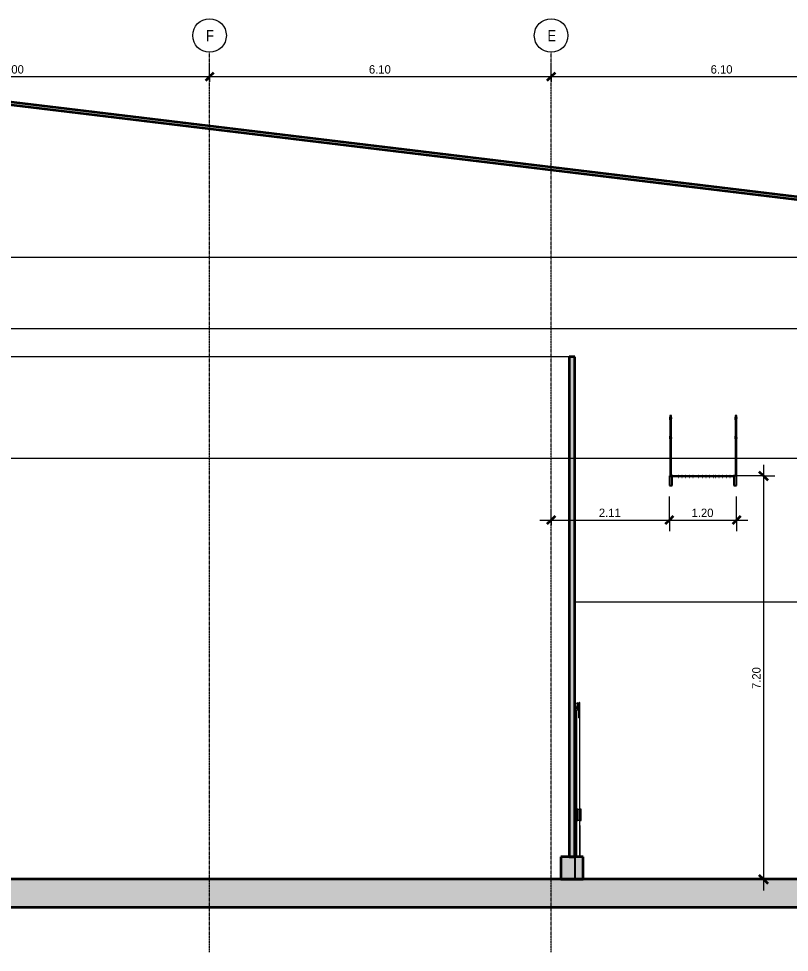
# Model space of a CAD drawing. Header units: centimetres. Extents: x -6716 to 10697, y -285 to 1669.
# Drawn here: x 1564 to 2939, y -36 to 1631 of the extents above; entities that cross this region are included whole.
import ezdxf

# ---------------------------------------------------------------- set-up
doc = ezdxf.new("R2010")
doc.units = ezdxf.units.CM
doc.linetypes.add('Centre', pattern=[3.175, 0.635, -0.475, 1.59, -0.475])
doc.linetypes.add('Grid Line', pattern=[2.2225, 1.27, -0.3175, 0.3175, -0.3175])
for name, color, linetype, lineweight in [('A-ANNO-DIMS', 7, 'Continuous', 9), ('A-ANNO-DIMS-100', 7, 'Continuous', 9), ('A-CLNG', 7, 'Continuous', 9), ('A-DOOR', 7, 'Continuous', 9), ('A-FLOR', 7, 'Continuous', 9), ('A-FLOR-HRAL', 7, 'Continuous', 9), ('A-FLOR-LEVL', 7, 'Continuous', 9), ('A-FLOR-PATT', 7, 'Continuous', 35), ('A-GENM', 7, 'Continuous', 9), ('A-ROOF', 7, 'Continuous', 9), ('A-ROOF-PATT', 7, 'Continuous', 35), ('A-WALL', 7, 'Continuous', 9), ('A-WALL-PATT', 7, 'Continuous', 35), ('I-WALL', 7, 'Continuous', 9), ('S-GRID', 7, 'Continuous', 9), ('S-GRID-IDEN', 7, 'Continuous', 9)]:
    doc.layers.add(name, color=color, linetype=linetype, lineweight=lineweight)
doc.styles.add('Century Gothic_1', font='GOTHIC.TTF', dxfattribs={"height": 15})
doc.styles.add('Saira Condensed', font='SairaCondensed-Regular.ttf', dxfattribs={"height": 20})
doc.dimstyles.new('FCA_N_Cotas_E100', dxfattribs={"dimscale": 30.48, "dimtxt": 15.662524, "dimasz": 0.492126, "dimexe": 0.656168, "dimexo": 0.656168, "dimgap": 0.032808, "dimtad": 1, "dimlfac": 0.01, "dimrnd": 0.01, "dimzin": 0, "dimdsep": 46, "dimtxsty": 'Century Gothic_1', "dimblk1": 'OBLIQUE', "dimblk2": 'OBLIQUE', "dimsah": 1, "dimcen": 0.09, "dimdle": 0.656168, "dimadec": 3, "dimazin": 2, "dimtfac": 1, "dimtdec": 4, "dimtix": 1, "dimtmove": 0, "dimatfit": 3, "dimfxl": 1, "dimtvp": 1, "dimtolj": 1, "dimtzin": 0, "dimarcsym": 2})

# ---------------------------------------------------------------- blocks, each defined once
blk = doc.blocks.new('Doors-Door-sets- LAHET-LAH010005 - 2_10 x 3_00-1584137-Elevación Eje 24')
at = {"layer": 'A-DOOR', "color": 254, "lineweight": 25, "true_color": 0xcccccc}
for p, q in [((-3116.3, 401), (-3116.4, 401)), ((-3116.4, 401), (-3116.2, 400.2)), ((-3116.1, 400.2), (-3116.3, 401)), ((-3116.2, 400.2), (-3116.2, 94)), ((-3116.1, 94), (-3116.1, 400.2)), ((-3112.4, 400.9), (-3112.6, 400.7)), ((-3112.5, 400.5), (-3108.1, 400.5)), ((-3112.4, 408.1), (-3112.4, 407.2)), ((-3112.3, 402.5), (-3112.4, 402.5)), ((-3112.4, 402.5), (-3112.4, 400.9)), ((-3110.9, 403.7), (-3112.3, 402.5)), ((-3111.4, 408.3), (-3112.2, 408.3)), ((-3112.2, 407.1), (-3109, 407.1)), ((-3112.1, 407.5), (-3112.1, 408.1)), ((-3112.1, 408.1), (-3111.4, 408.1)), ((-3108.9, 407.5), (-3112.1, 407.5)), ((-3111.4, 408.1), (-3111.4, 408.3)), ((-3110.4, 403.7), (-3110.9, 403.7)), ((-3109, 402.5), (-3110.4, 403.7)), ((-3108.9, 408.3), (-3109.5, 408.3)), ((-3109.5, 408.3), (-3109.5, 408.1)), ((-3109.5, 408.1), (-3108.9, 408.1)), ((-3108, 400.5), (-3109.4, 400.5)), ((-3109.4, 400.5), (-3109.4, 383.9)), ((-3108.8, 403.5), (-3109, 402.5)), ((-3108.9, 408.7), (-3108.9, 408.3)), ((-3108.9, 408.1), (-3108.9, 407.5)), ((-3108.8, 406.9), (-3108.8, 403.5)), ((-3108.4, 409), (-3108.7, 409)), ((-3108.3, 400.9), (-3108, 402.8)), ((-3108.1, 400.7), (-3108.3, 400.9)), ((-3108, 407.1), (-3108.2, 408.8)), ((-3108, 402.8), (-3108, 407.1)), ((-3108, 383.9), (-3108, 400.5)), ((-3109.4, 383.9), (-3108, 383.9)), ((-3116.2, 94), (-3116.1, 94))]:
    blk.add_line(p, q, dxfattribs=at)
at = {"layer": 'A-DOOR', "color": 254, "true_color": 0xe5e5e5}
for p, q in [((-3116.1, 400.2), (-3116.1, 400)), ((-3112.3, 403.8), (-3113.1, 402.3)), ((-3113.1, 402.3), (-3113.1, 396.6)), ((-3112.3, 405), (-3112.7, 405)), ((-3112.7, 405), (-3112.7, 404.5)), ((-3112.7, 404.5), (-3112.3, 404.5)), ((-3112.6, 402.3), (-3111.8, 403.8)), ((-3112.6, 398.6), (-3112.6, 402.3)), ((-3112.3, 406.1), (-3112.3, 403.8)), ((-3111.8, 406.1), (-3112.3, 406.1)), ((-3111.8, 403.8), (-3111.8, 406.1)), ((-3110.4, 405), (-3111.8, 405)), ((-3111.8, 404.5), (-3110.4, 404.5)), ((-3108.8, 406.6), (-3110.4, 405.9)), ((-3110.4, 405.9), (-3110.4, 403.6)), ((-3110.2, 403.5), (-3108.9, 403)), ((-3108.8, 406.6), (-3108.8, 403.2)), ((-3126.5, 397), (-3126.8, 396)), ((-3126.8, 396), (-3126.8, 134)), ((-3126.5, 134), (-3126.5, 397)), ((-3126.4, 397), (-3126.5, 397)), ((-3116.1, 400), (-3116.1, 134)), ((-3116.1, 394.9), (-3116.1, 134)), ((-3115.1, 396.1), (-3113.6, 396.1)), ((-3115.1, 134), (-3115.1, 396.1)), ((-3113.6, 396.5), (-3113.6, 134)), ((-3109.4, 396.6), (-3113.4, 396.6)), ((-3113.1, 396.6), (-3109.4, 396.6)), ((-3109.4, 398.6), (-3112.6, 398.6)), ((-3109.4, 382.6), (-3109.4, 383.9)), ((-3107.8, 396.6), (-3108, 396.6)), ((-3108, 383.9), (-3108, 382.6)), ((-3107.6, 219.4), (-3107.6, 396.4)), ((-3109.4, 382.6), (-3108, 382.6)), ((-3111.6, 219.4), (-3111.6, 199)), ((-3111.3, 219.4), (-3111.6, 219.4)), ((-3111.3, 219.4), (-3107.9, 219.4)), ((-3107.9, 219.4), (-3107.9, 199)), ((-3107.9, 219.4), (-3107.9, 219.4)), ((-3105.4, 219.4), (-3107.9, 219.4)), ((-3107.9, 199), (-3107.9, 219.4)), ((-3105.4, 199), (-3105.4, 219.4)), ((-3111.6, 199), (-3111.3, 199)), ((-3107.9, 199), (-3111.3, 199)), ((-3107.9, 199), (-3105.4, 199)), ((-3107.9, 199), (-3107.9, 199)), ((-3107.6, 134), (-3107.6, 199)), ((-3107.6, 190.1), (-3107.4, 190.1)), ((-3107.4, 190.1), (-3107.4, 134))]:
    blk.add_line(p, q, dxfattribs=at)
at = {"layer": 'A-DOOR', "color": 254, "lineweight": 25, "true_color": 0xcccccc}
for centre, radius, start, end in [((-3112.5, 400.6), 0.103, 133.3468, 270), ((-3112.2, 408.1), 0.141, 90, 180), ((-3112.2, 407.2), 0.141, 180, 270), ((-3109, 406.9), 0.212, 0, 90), ((-3108.7, 408.8), 0.208, 89.3533, 198.3162), ((-3108.4, 408.8), 0.198, 8.9726, 89.3533), ((-3108.1, 400.6), 0.0991, 270, 46.6532)]:
    blk.add_arc(centre, radius, start, end, dxfattribs=at)
at = {"layer": 'A-DOOR', "color": 254, "true_color": 0xe5e5e5}
blk.add_open_spline([(-3116.2, 392.1), (-3116.3, 392.1), (-3116.3, 392.1), (-3116.3, 392.1), (-3116.3, 392.1)], degree=3, dxfattribs=at)
for points, knots in [([(-3116.1, 394.7), (-3116.1, 394.8), (-3116.1, 394.9), (-3116.1, 395.1), (-3116, 395.2), (-3116, 395.4), (-3115.9, 395.5), (-3115.8, 395.6), (-3115.7, 395.8), (-3115.6, 395.9), (-3115.5, 396), (-3115.3, 396.1), (-3115.2, 396.1), (-3115.1, 396.1)], [0.4545455, 0.4545455, 0.4545455, 0.4545455, 0.5, 0.5454545, 0.5909091, 0.6363636, 0.6818182, 0.7272727, 0.7727273, 0.8181818, 0.8636364, 0.9090909, 1, 1, 1, 1]), ([(-3113.4, 396.6), (-3113.4, 396.6), (-3113.4, 396.6), (-3113.5, 396.6), (-3113.5, 396.6), (-3113.5, 396.6), (-3113.5, 396.6), (-3113.5, 396.6), (-3113.6, 396.6), (-3113.6, 396.5), (-3113.6, 396.5), (-3113.6, 396.5), (-3113.6, 396.5)], [0, 0, 0, 0, 0.166667, 0.25, 0.333333, 0.416667, 0.5, 0.583333, 0.666667, 0.75, 0.833333, 1, 1, 1, 1]), ([(-3107.6, 396.4), (-3107.6, 396.5), (-3107.6, 396.5), (-3107.6, 396.5), (-3107.6, 396.5), (-3107.6, 396.5), (-3107.6, 396.6), (-3107.6, 396.6), (-3107.6, 396.6), (-3107.7, 396.6), (-3107.7, 396.6), (-3107.7, 396.6), (-3107.8, 396.6), (-3107.8, 396.6)], [0, 0, 0, 0, 0.166667, 0.25, 0.333333, 0.375, 0.416667, 0.5, 0.583333, 0.666667, 0.75, 0.833333, 1, 1, 1, 1])]:
    blk.add_open_spline(points, degree=3, knots=knots, dxfattribs=at)
blk = doc.blocks.new('PQ_RVR_ARQ-01_ZZ_ZZ_MO_T_A_rvt-2-Elevación Eje 24')
at = {"layer": 'A-ROOF-PATT', "lineweight": 9, "true_color": 0xeaeaea}
blk.add_hatch(color=254, dxfattribs=at).paths.add_polyline_path([(-2160.9, 1240.2), (-2160.9, 1245.2), (-4136.8, 1483.4), (-6109.6, 1250.8), (-6109.6, 1245.8), (-4136.8, 1478.4), (-2565.8, 1289)])
at = {"layer": 'A-WALL-PATT', "lineweight": 9, "true_color": 0xeaeaea}
for points in [[(-3120.4, 134), (-3116.4, 134), (-3116.4, 1027), (-3126.4, 1027), (-3126.4, 134)], [(-3120.4, 94), (-3101.4, 94), (-3101.4, 134), (-3141.4, 134), (-3141.4, 94)]]:
    blk.add_hatch(color=254, dxfattribs=at).paths.add_polyline_path(points)
at = {"layer": 'A-CLNG', "color": 254, "lineweight": 18, "true_color": 0xe5e5e5}
for p, q in [((-3126.4, 1027), (-5882.7, 1027)), ((-2378.6, 588.8), (-3116.4, 588.8))]:
    blk.add_line(p, q, dxfattribs=at)
at = {"layer": 'A-FLOR', "color": 254, "lineweight": 35, "true_color": 0xcccccc}
for p, q in [((-2350.6, 94), (-5918.3, 94)), ((-5918.3, 44), (-2350.6, 44))]:
    blk.add_line(p, q, dxfattribs=at)
at = {"layer": 'A-ROOF', "color": 254, "lineweight": 35, "true_color": 0xcccccc}
for p, q in [((-2160.9, 1245.2), (-4136.8, 1483.4)), ((-4136.8, 1478.4), (-2160.9, 1240.2))]:
    blk.add_line(p, q, dxfattribs=at)
at = {"layer": 'A-WALL', "color": 254, "lineweight": 35, "true_color": 0xcccccc}
for p, q in [((-3101.4, 134), (-3141.4, 134)), ((-3141.4, 134), (-3141.4, 94)), ((-3101.4, 94), (-3101.4, 134)), ((-3141.4, 94), (-3101.4, 94))]:
    blk.add_line(p, q, dxfattribs=at)
at = {"layer": 'I-WALL', "color": 254, "lineweight": 35, "true_color": 0xcccccc}
for p, q in [((-3116.4, 1027), (-3126.4, 1027)), ((-3126.4, 1027), (-3126.4, 134)), ((-3116.4, 134), (-3116.4, 1027)), ((-3126.4, 134), (-3116.4, 134))]:
    blk.add_line(p, q, dxfattribs=at)
at = {"layer": 'A-DOOR', "color": 254, "lineweight": 70, "true_color": 0xdadada}
blk.add_blockref('Doors-Door-sets- LAHET-LAH010005 - 2_10 x 3_00-1584137-Elevación Eje 24', (0, 0), dxfattribs=at)
blk = doc.blocks.new('M_RVR_Grating - 1_12 x 1_00-1792500-Elevación Eje 24')
at = {"layer": 'A-GENM', "lineweight": 25}
for p, q in [((-2942.7, 814.2), (-2947.7, 814.2)), ((-2947.7, 814.2), (-2947.7, 797.2)), ((-2944.9, 814.2), (-2945.2, 814.2)), ((-2945.2, 814.2), (-2945.2, 812.1)), ((-2945.2, 812.1), (-2944.9, 812.1)), ((-2944.9, 812.1), (-2944.9, 814.2)), ((-2942.7, 797.2), (-2942.7, 814.2)), ((-2941.6, 814.2), (-2941.9, 814.2)), ((-2941.9, 814.2), (-2941.9, 812.1)), ((-2941.9, 812.1), (-2941.6, 812.1)), ((-2941.6, 812.1), (-2941.6, 814.2)), ((-2938.3, 814.2), (-2938.6, 814.2)), ((-2938.6, 814.2), (-2938.6, 812.1)), ((-2938.6, 812.1), (-2938.3, 812.1)), ((-2938.3, 812.1), (-2938.3, 814.2)), ((-2935, 814.2), (-2935.3, 814.2)), ((-2935.3, 814.2), (-2935.3, 812.1)), ((-2935.3, 812.1), (-2935, 812.1)), ((-2935, 812.1), (-2935, 814.2)), ((-2931.7, 814.2), (-2932, 814.2)), ((-2932, 814.2), (-2932, 812.1)), ((-2932, 812.1), (-2931.7, 812.1)), ((-2931.7, 812.1), (-2931.7, 814.2)), ((-2928.4, 814.2), (-2928.7, 814.2)), ((-2928.7, 814.2), (-2928.7, 812.1)), ((-2928.7, 812.1), (-2928.4, 812.1)), ((-2928.4, 812.1), (-2928.4, 814.2)), ((-2925.1, 814.2), (-2925.4, 814.2)), ((-2925.4, 814.2), (-2925.4, 812.1)), ((-2925.4, 812.1), (-2925.1, 812.1)), ((-2925.1, 812.1), (-2925.1, 814.2)), ((-2921.8, 814.2), (-2922.1, 814.2)), ((-2922.1, 814.2), (-2922.1, 812.1)), ((-2922.1, 812.1), (-2921.8, 812.1)), ((-2921.8, 812.1), (-2921.8, 814.2)), ((-2918.5, 814.2), (-2918.8, 814.2)), ((-2918.8, 814.2), (-2918.8, 812.1)), ((-2918.8, 812.1), (-2918.5, 812.1)), ((-2918.5, 812.1), (-2918.5, 814.2)), ((-2915.2, 814.2), (-2915.5, 814.2)), ((-2915.5, 814.2), (-2915.5, 812.1)), ((-2915.5, 812.1), (-2915.2, 812.1)), ((-2915.2, 812.1), (-2915.2, 814.2)), ((-2911.9, 814.2), (-2912.2, 814.2)), ((-2912.2, 814.2), (-2912.2, 812.1)), ((-2912.2, 812.1), (-2911.9, 812.1)), ((-2911.9, 812.1), (-2911.9, 814.2)), ((-2908.6, 814.2), (-2908.9, 814.2)), ((-2908.9, 814.2), (-2908.9, 812.1)), ((-2908.9, 812.1), (-2908.6, 812.1)), ((-2908.6, 812.1), (-2908.6, 814.2)), ((-2905.3, 814.2), (-2905.6, 814.2)), ((-2905.6, 814.2), (-2905.6, 812.1)), ((-2905.6, 812.1), (-2905.3, 812.1)), ((-2905.3, 812.1), (-2905.3, 814.2)), ((-2902, 814.2), (-2902.3, 814.2)), ((-2902.3, 814.2), (-2902.3, 812.1)), ((-2902.3, 812.1), (-2902, 812.1)), ((-2902, 812.1), (-2902, 814.2)), ((-2898.7, 814.2), (-2899, 814.2)), ((-2899, 814.2), (-2899, 812.1)), ((-2899, 812.1), (-2898.7, 812.1)), ((-2898.7, 812.1), (-2898.7, 814.2)), ((-2895.4, 814.2), (-2895.7, 814.2)), ((-2895.7, 814.2), (-2895.7, 812.1)), ((-2895.7, 812.1), (-2895.4, 812.1)), ((-2895.4, 812.1), (-2895.4, 814.2)), ((-2892.1, 814.2), (-2892.4, 814.2)), ((-2892.4, 814.2), (-2892.4, 812.1)), ((-2892.4, 812.1), (-2892.1, 812.1)), ((-2892.1, 812.1), (-2892.1, 814.2)), ((-2888.8, 814.2), (-2889.1, 814.2)), ((-2889.1, 814.2), (-2889.1, 812.1)), ((-2889.1, 812.1), (-2888.8, 812.1)), ((-2888.8, 812.1), (-2888.8, 814.2)), ((-2885.5, 814.2), (-2885.8, 814.2)), ((-2885.8, 814.2), (-2885.8, 812.1)), ((-2885.8, 812.1), (-2885.5, 812.1)), ((-2885.5, 812.1), (-2885.5, 814.2)), ((-2882.2, 814.2), (-2882.5, 814.2)), ((-2882.5, 814.2), (-2882.5, 812.1)), ((-2882.5, 812.1), (-2882.2, 812.1)), ((-2882.2, 812.1), (-2882.2, 814.2)), ((-2878.9, 814.2), (-2879.2, 814.2)), ((-2879.2, 814.2), (-2879.2, 812.1)), ((-2879.2, 812.1), (-2878.9, 812.1)), ((-2878.9, 812.1), (-2878.9, 814.2)), ((-2875.6, 814.2), (-2875.9, 814.2)), ((-2875.9, 814.2), (-2875.9, 812.1)), ((-2875.9, 812.1), (-2875.6, 812.1)), ((-2875.6, 812.1), (-2875.6, 814.2)), ((-2872.3, 814.2), (-2872.6, 814.2)), ((-2872.6, 814.2), (-2872.6, 812.1)), ((-2872.6, 812.1), (-2872.3, 812.1)), ((-2872.3, 812.1), (-2872.3, 814.2)), ((-2869, 814.2), (-2869.3, 814.2)), ((-2869.3, 814.2), (-2869.3, 812.1)), ((-2869.3, 812.1), (-2869, 812.1)), ((-2869, 812.1), (-2869, 814.2)), ((-2865.7, 814.2), (-2866, 814.2)), ((-2866, 814.2), (-2866, 812.1)), ((-2866, 812.1), (-2865.7, 812.1)), ((-2865.7, 812.1), (-2865.7, 814.2)), ((-2862.4, 814.2), (-2862.7, 814.2)), ((-2862.7, 814.2), (-2862.7, 812.1)), ((-2862.7, 812.1), (-2862.4, 812.1)), ((-2862.4, 812.1), (-2862.4, 814.2)), ((-2859.1, 814.2), (-2859.4, 814.2)), ((-2859.4, 814.2), (-2859.4, 812.1)), ((-2859.4, 812.1), (-2859.1, 812.1)), ((-2859.1, 812.1), (-2859.1, 814.2)), ((-2855.8, 814.2), (-2856.1, 814.2)), ((-2856.1, 814.2), (-2856.1, 812.1)), ((-2856.1, 812.1), (-2855.8, 812.1)), ((-2855.8, 812.1), (-2855.8, 814.2)), ((-2852.5, 814.2), (-2852.8, 814.2)), ((-2852.8, 814.2), (-2852.8, 812.1)), ((-2852.8, 812.1), (-2852.5, 812.1)), ((-2852.5, 812.1), (-2852.5, 814.2)), ((-2849.2, 814.2), (-2849.5, 814.2)), ((-2849.5, 814.2), (-2849.5, 812.1)), ((-2849.5, 812.1), (-2849.2, 812.1)), ((-2849.2, 812.1), (-2849.2, 814.2)), ((-2845.9, 814.2), (-2846.2, 814.2)), ((-2846.2, 814.2), (-2846.2, 812.1)), ((-2846.2, 812.1), (-2845.9, 812.1)), ((-2845.9, 812.1), (-2845.9, 814.2)), ((-2842.6, 814.2), (-2842.9, 814.2)), ((-2842.9, 814.2), (-2842.9, 812.1)), ((-2842.9, 812.1), (-2842.6, 812.1)), ((-2842.6, 812.1), (-2842.6, 814.2)), ((-2839.3, 814.2), (-2839.6, 814.2)), ((-2839.6, 814.2), (-2839.6, 812.1)), ((-2839.6, 812.1), (-2839.3, 812.1)), ((-2839.3, 812.1), (-2839.3, 814.2)), ((-2836, 814.2), (-2836.3, 814.2)), ((-2836.3, 814.2), (-2836.3, 812.1)), ((-2836.3, 812.1), (-2836, 812.1)), ((-2836, 812.1), (-2836, 814.2)), ((-2832.7, 814.2), (-2833, 814.2)), ((-2833, 814.2), (-2833, 812.1)), ((-2833, 812.1), (-2832.7, 812.1)), ((-2832.7, 812.1), (-2832.7, 814.2)), ((-2827.7, 814.2), (-2832.7, 814.2)), ((-2832.7, 814.2), (-2832.7, 797.2)), ((-2827.7, 797.2), (-2827.7, 814.2)), ((-2947.7, 797.2), (-2942.7, 797.2)), ((-2832.7, 797.2), (-2827.7, 797.2))]:
    blk.add_line(p, q, dxfattribs=at)
at = {"layer": 'A-GENM', "color": 8, "true_color": 0x808080}
for p, q in [((-2941.9, 814.2), (-2942.7, 814.2)), ((-2942.7, 813.2), (-2941.9, 813.2)), ((-2938.6, 814.2), (-2941.6, 814.2)), ((-2941.6, 813.2), (-2938.6, 813.2)), ((-2935.3, 814.2), (-2938.3, 814.2)), ((-2938.3, 813.2), (-2935.3, 813.2)), ((-2932, 814.2), (-2935, 814.2)), ((-2935, 813.2), (-2932, 813.2)), ((-2928.7, 814.2), (-2931.7, 814.2)), ((-2931.7, 813.2), (-2928.7, 813.2)), ((-2925.4, 814.2), (-2928.4, 814.2)), ((-2928.4, 813.2), (-2925.4, 813.2)), ((-2922.1, 814.2), (-2925.1, 814.2)), ((-2925.1, 813.2), (-2922.1, 813.2)), ((-2918.8, 814.2), (-2921.8, 814.2)), ((-2921.8, 813.2), (-2918.8, 813.2)), ((-2915.5, 814.2), (-2918.5, 814.2)), ((-2918.5, 813.2), (-2915.5, 813.2)), ((-2912.2, 814.2), (-2915.2, 814.2)), ((-2915.2, 813.2), (-2912.2, 813.2)), ((-2908.9, 814.2), (-2911.9, 814.2)), ((-2911.9, 813.2), (-2908.9, 813.2)), ((-2905.6, 814.2), (-2908.6, 814.2)), ((-2908.6, 813.2), (-2905.6, 813.2)), ((-2902.3, 814.2), (-2905.3, 814.2)), ((-2905.3, 813.2), (-2902.3, 813.2)), ((-2899, 814.2), (-2902, 814.2)), ((-2902, 813.2), (-2899, 813.2)), ((-2895.7, 814.2), (-2898.7, 814.2)), ((-2898.7, 813.2), (-2895.7, 813.2)), ((-2892.4, 814.2), (-2895.4, 814.2)), ((-2895.4, 813.2), (-2892.4, 813.2)), ((-2889.1, 814.2), (-2892, 814.2)), ((-2892, 813.2), (-2889.1, 813.2)), ((-2885.8, 814.2), (-2888.8, 814.2)), ((-2888.8, 813.2), (-2885.8, 813.2)), ((-2882.5, 814.2), (-2885.5, 814.2)), ((-2885.5, 813.2), (-2882.5, 813.2)), ((-2879.2, 814.2), (-2882.2, 814.2)), ((-2882.2, 813.2), (-2879.2, 813.2)), ((-2875.9, 814.2), (-2878.9, 814.2)), ((-2878.9, 813.2), (-2875.9, 813.2)), ((-2872.6, 814.2), (-2875.6, 814.2)), ((-2875.6, 813.2), (-2872.6, 813.2)), ((-2869.3, 814.2), (-2872.3, 814.2)), ((-2872.3, 813.2), (-2869.3, 813.2)), ((-2866, 814.2), (-2869, 814.2)), ((-2869, 813.2), (-2866, 813.2)), ((-2862.7, 814.2), (-2865.7, 814.2)), ((-2865.7, 813.2), (-2862.7, 813.2)), ((-2859.4, 814.2), (-2862.4, 814.2)), ((-2862.4, 813.2), (-2859.4, 813.2)), ((-2856.1, 814.2), (-2859.1, 814.2)), ((-2859.1, 813.2), (-2856.1, 813.2)), ((-2852.8, 814.2), (-2855.8, 814.2)), ((-2855.8, 813.2), (-2852.8, 813.2)), ((-2849.5, 814.2), (-2852.5, 814.2)), ((-2852.5, 813.2), (-2849.5, 813.2)), ((-2846.2, 814.2), (-2849.2, 814.2)), ((-2849.2, 813.2), (-2846.2, 813.2)), ((-2842.9, 814.2), (-2845.9, 814.2)), ((-2845.9, 813.2), (-2842.9, 813.2)), ((-2839.6, 814.2), (-2842.6, 814.2)), ((-2842.6, 813.2), (-2839.6, 813.2)), ((-2836.3, 814.2), (-2839.3, 814.2)), ((-2839.3, 813.2), (-2836.3, 813.2)), ((-2833, 814.2), (-2836, 814.2)), ((-2836, 813.2), (-2833, 813.2))]:
    blk.add_line(p, q, dxfattribs=at)
blk = doc.blocks.new('Railings 52 - Railings 41-1808123-Elevación Eje 24')
at = {"layer": 'A-FLOR-HRAL', "color": 8, "true_color": 0x808080}
for p, q in [((-2947.1, 922), (-2947.1, 814.2)), ((-2945.6, 922), (-2947.1, 922)), ((-2944.1, 922), (-2945.6, 922)), ((-2944.1, 814.2), (-2944.1, 922))]:
    blk.add_line(p, q, dxfattribs=at)
at = {"layer": 'A-FLOR-HRAL', "color": 8, "true_color": 0x808080, "flags": 128}
for points in [[(-2947.1, 920), (-2947.1, 920), (-2947.1, 920), (-2947.1, 919.9), (-2947.1, 919.9), (-2947.1, 919.8), (-2947.1, 919.8), (-2947.1, 919.7), (-2947.1, 919.6), (-2947.1, 919.5), (-2947.1, 919.4), (-2947.1, 919.2), (-2947.1, 919.1), (-2947.1, 918.9), (-2947.1, 918.8), (-2947.1, 918.6), (-2947.1, 918.4), (-2947.1, 918.2), (-2947.1, 918), (-2947.1, 917.8), (-2947.1, 917.6), (-2947.1, 917.3), (-2947.1, 917.1), (-2947.1, 917.1)], [(-2944.1, 917.1), (-2944.1, 917.3), (-2944.1, 917.6), (-2944.1, 917.8), (-2944.1, 918), (-2944.1, 918.2), (-2944.1, 918.4), (-2944.1, 918.6), (-2944.1, 918.8), (-2944.1, 918.9), (-2944.1, 919.1), (-2944.1, 919.2), (-2944.1, 919.4), (-2944.1, 919.5), (-2944.1, 919.6), (-2944.1, 919.7), (-2944.1, 919.8), (-2944.1, 919.8), (-2944.1, 919.9), (-2944.1, 919.9), (-2944.1, 920), (-2944.1, 920), (-2944.1, 920)], [(-2947.1, 882.3), (-2947.1, 882), (-2947.1, 881.8), (-2947.1, 881.6), (-2947.1, 881.4), (-2947.1, 881.2), (-2947.1, 881), (-2947.1, 880.8), (-2947.1, 880.6), (-2947.1, 880.4), (-2947.1, 880.3), (-2947.1, 880.1), (-2947.1, 880), (-2947.1, 879.9), (-2947.1, 879.8), (-2947.1, 879.7), (-2947.1, 879.6), (-2947.1, 879.5), (-2947.1, 879.5), (-2947.1, 879.4), (-2947.1, 879.4), (-2947.1, 879.4), (-2947.1, 879.4)], [(-2944.1, 879.4), (-2944.1, 879.4), (-2944.1, 879.4), (-2944.1, 879.4), (-2944.1, 879.5), (-2944.1, 879.5), (-2944.1, 879.6), (-2944.1, 879.7), (-2944.1, 879.8), (-2944.1, 879.9), (-2944.1, 880), (-2944.1, 880.1), (-2944.1, 880.3), (-2944.1, 880.4), (-2944.1, 880.6), (-2944.1, 880.8), (-2944.1, 881), (-2944.1, 881.2), (-2944.1, 881.4), (-2944.1, 881.6), (-2944.1, 881.8), (-2944.1, 882), (-2944.1, 882.3), (-2944.1, 882.3)]]:
    blk.add_lwpolyline(points, dxfattribs=at)
at = {"layer": 'A-FLOR-HRAL', "lineweight": 25}
for points, knots in [([(-2945.6, 919.2), (-2945.8, 919.2), (-2946, 919.2), (-2946.1, 919.1), (-2946.2, 919.1), (-2946.3, 919), (-2946.4, 919), (-2946.5, 918.9), (-2946.6, 918.8), (-2946.7, 918.7), (-2946.7, 918.6), (-2946.8, 918.5), (-2946.8, 918.4), (-2946.9, 918.3), (-2947, 918.2), (-2947, 918), (-2947, 917.9), (-2947.1, 917.8), (-2947.1, 917.7), (-2947.1, 917.6), (-2947.1, 917.5), (-2947.1, 917.3), (-2947.1, 917.1), (-2947.1, 916.9), (-2947.1, 916.7), (-2947.1, 916.4), (-2947, 916), (-2946.9, 915.7), (-2946.8, 915.5), (-2946.8, 915.3), (-2946.7, 915.2), (-2946.7, 915.1), (-2946.6, 915), (-2946.6, 914.9), (-2946.5, 914.8), (-2946.5, 914.7), (-2946.4, 914.6), (-2946.3, 914.5), (-2946.3, 914.4), (-2946.2, 914.4), (-2946.2, 914.3), (-2946.1, 914.3), (-2946, 914.2), (-2945.8, 914.1), (-2945.7, 914.1), (-2945.6, 914)], [0, 0, 0, 0, 0.055556, 0.083333, 0.097222, 0.111111, 0.125, 0.138889, 0.166667, 0.194444, 0.208333, 0.215278, 0.222222, 0.25, 0.277778, 0.305556, 0.319444, 0.333333, 0.347222, 0.361111, 0.388889, 0.416667, 0.444444, 0.472222, 0.5, 0.555556, 0.611111, 0.666667, 0.694444, 0.722222, 0.75, 0.763889, 0.777778, 0.791667, 0.805556, 0.833333, 0.861111, 0.875, 0.888889, 0.895833, 0.902778, 0.916667, 0.944444, 0.972222, 1, 1, 1, 1]), ([(-2945.6, 914), (-2945.6, 914.1), (-2945.5, 914.1), (-2945.3, 914.2), (-2945.2, 914.3), (-2945.1, 914.3), (-2945.1, 914.4), (-2945, 914.4), (-2945, 914.5), (-2944.9, 914.6), (-2944.8, 914.7), (-2944.8, 914.8), (-2944.7, 914.9), (-2944.7, 915), (-2944.6, 915.1), (-2944.6, 915.2), (-2944.5, 915.3), (-2944.4, 915.5), (-2944.3, 915.8), (-2944.2, 916.2), (-2944.2, 916.6), (-2944.2, 916.7), (-2944.1, 916.9), (-2944.1, 917.1), (-2944.1, 917.3), (-2944.2, 917.5), (-2944.2, 917.6), (-2944.2, 917.8), (-2944.2, 917.9), (-2944.3, 918), (-2944.3, 918.2), (-2944.4, 918.3), (-2944.4, 918.4), (-2944.5, 918.5), (-2944.5, 918.6), (-2944.6, 918.7), (-2944.7, 918.8), (-2944.8, 918.9), (-2944.9, 919), (-2945, 919), (-2945, 919.1), (-2945.1, 919.1), (-2945.3, 919.2), (-2945.5, 919.2), (-2945.6, 919.2)], [0, 0, 0, 0, 0.027778, 0.055556, 0.083333, 0.097222, 0.104167, 0.111111, 0.125, 0.138889, 0.166667, 0.194444, 0.208333, 0.222222, 0.236111, 0.25, 0.277778, 0.305556, 0.333333, 0.444444, 0.472222, 0.5, 0.527778, 0.555556, 0.583333, 0.611111, 0.638889, 0.666667, 0.680556, 0.694444, 0.722222, 0.75, 0.763889, 0.777778, 0.791667, 0.805556, 0.833333, 0.861111, 0.875, 0.888889, 0.902778, 0.916667, 0.944444, 1, 1, 1, 1]), ([(-2945.6, 885.3), (-2945.7, 885.3), (-2945.8, 885.3), (-2946, 885.2), (-2946.1, 885.1), (-2946.2, 885), (-2946.2, 885), (-2946.3, 885), (-2946.3, 884.9), (-2946.4, 884.8), (-2946.5, 884.7), (-2946.5, 884.6), (-2946.6, 884.4), (-2946.6, 884.4), (-2946.7, 884.3), (-2946.7, 884.2), (-2946.8, 884), (-2946.8, 883.9), (-2947, 883.5), (-2947.1, 883.2), (-2947.1, 882.8), (-2947.1, 882.6), (-2947.1, 882.5), (-2947.1, 882.3), (-2947.1, 882.1), (-2947.1, 881.9), (-2947.1, 881.7), (-2947.1, 881.6), (-2947, 881.5), (-2947, 881.4), (-2947, 881.2), (-2946.9, 881.1), (-2946.8, 881), (-2946.8, 880.9), (-2946.8, 880.8), (-2946.7, 880.7), (-2946.6, 880.6), (-2946.5, 880.5), (-2946.4, 880.4), (-2946.3, 880.4), (-2946.2, 880.3), (-2946.1, 880.3), (-2946, 880.2), (-2945.8, 880.2), (-2945.6, 880.2)], [0, 0, 0, 0, 0.027778, 0.055556, 0.083333, 0.097222, 0.104167, 0.111111, 0.125, 0.138889, 0.166667, 0.194444, 0.208333, 0.222222, 0.236111, 0.25, 0.277778, 0.305556, 0.333333, 0.444444, 0.472222, 0.5, 0.527778, 0.555556, 0.583333, 0.611111, 0.638889, 0.666667, 0.680556, 0.694444, 0.722222, 0.75, 0.763889, 0.777778, 0.791667, 0.805556, 0.833333, 0.861111, 0.875, 0.888889, 0.902778, 0.916667, 0.944444, 1, 1, 1, 1]), ([(-2945.6, 880.2), (-2945.5, 880.2), (-2945.3, 880.2), (-2945.1, 880.3), (-2945, 880.3), (-2945, 880.4), (-2944.9, 880.4), (-2944.8, 880.5), (-2944.7, 880.6), (-2944.6, 880.7), (-2944.5, 880.8), (-2944.5, 880.9), (-2944.5, 880.9), (-2944.4, 881.1), (-2944.3, 881.2), (-2944.3, 881.4), (-2944.2, 881.5), (-2944.2, 881.6), (-2944.2, 881.7), (-2944.2, 881.8), (-2944.2, 881.9), (-2944.1, 882.1), (-2944.1, 882.3), (-2944.1, 882.5), (-2944.2, 882.7), (-2944.2, 883), (-2944.3, 883.4), (-2944.4, 883.6), (-2944.4, 883.9), (-2944.5, 884), (-2944.6, 884.2), (-2944.6, 884.3), (-2944.7, 884.4), (-2944.7, 884.4), (-2944.8, 884.5), (-2944.8, 884.7), (-2944.9, 884.8), (-2945, 884.9), (-2945, 885), (-2945.1, 885), (-2945.1, 885), (-2945.2, 885.1), (-2945.3, 885.2), (-2945.5, 885.3), (-2945.6, 885.3), (-2945.6, 885.3)], [0, 0, 0, 0, 0.055556, 0.083333, 0.097222, 0.111111, 0.125, 0.138889, 0.166667, 0.194444, 0.208333, 0.215278, 0.222222, 0.25, 0.277778, 0.305556, 0.319444, 0.333333, 0.347222, 0.361111, 0.388889, 0.416667, 0.444444, 0.472222, 0.5, 0.555556, 0.611111, 0.666667, 0.694444, 0.722222, 0.75, 0.763889, 0.777778, 0.791667, 0.805556, 0.833333, 0.861111, 0.875, 0.888889, 0.895833, 0.902778, 0.916667, 0.944444, 0.972222, 1, 1, 1, 1])]:
    blk.add_open_spline(points, degree=3, knots=knots, dxfattribs=at)
blk = doc.blocks.new('Railings 56 - Railings 41-1808293-Elevación Eje 24')
at = {"layer": 'A-FLOR-HRAL', "color": 8, "true_color": 0x808080}
for p, q in [((-2830.6, 922), (-2830.6, 814.2)), ((-2829.1, 922), (-2830.6, 922)), ((-2827.6, 922), (-2829.1, 922)), ((-2827.6, 811.5), (-2827.6, 922)), ((-2827.6, 811.5), (-2827.6, 811.5))]:
    blk.add_line(p, q, dxfattribs=at)
at = {"layer": 'A-FLOR-HRAL', "color": 8, "true_color": 0x808080, "flags": 128}
for points in [[(-2830.6, 920), (-2830.6, 920), (-2830.6, 920), (-2830.6, 919.9), (-2830.6, 919.9), (-2830.6, 919.8), (-2830.6, 919.8), (-2830.6, 919.7), (-2830.6, 919.6), (-2830.6, 919.5), (-2830.6, 919.4), (-2830.6, 919.2), (-2830.6, 919.1), (-2830.6, 918.9), (-2830.6, 918.8), (-2830.6, 918.6), (-2830.6, 918.4), (-2830.6, 918.2), (-2830.6, 918), (-2830.6, 917.8), (-2830.6, 917.6), (-2830.6, 917.3), (-2830.6, 917.1), (-2830.6, 917.1)], [(-2827.6, 917.1), (-2827.6, 917.3), (-2827.6, 917.6), (-2827.6, 917.8), (-2827.6, 918), (-2827.6, 918.2), (-2827.6, 918.4), (-2827.6, 918.6), (-2827.6, 918.8), (-2827.6, 918.9), (-2827.6, 919.1), (-2827.6, 919.2), (-2827.6, 919.4), (-2827.6, 919.5), (-2827.6, 919.6), (-2827.6, 919.7), (-2827.6, 919.8), (-2827.6, 919.8), (-2827.6, 919.9), (-2827.6, 919.9), (-2827.6, 920), (-2827.6, 920), (-2827.6, 920)], [(-2830.6, 882.3), (-2830.6, 882), (-2830.6, 881.8), (-2830.6, 881.6), (-2830.6, 881.4), (-2830.6, 881.2), (-2830.6, 881), (-2830.6, 880.8), (-2830.6, 880.6), (-2830.6, 880.4), (-2830.6, 880.3), (-2830.6, 880.1), (-2830.6, 880), (-2830.6, 879.9), (-2830.6, 879.8), (-2830.6, 879.7), (-2830.6, 879.6), (-2830.6, 879.5), (-2830.6, 879.5), (-2830.6, 879.4), (-2830.6, 879.4), (-2830.6, 879.4), (-2830.6, 879.4)], [(-2827.6, 879.4), (-2827.6, 879.4), (-2827.6, 879.4), (-2827.6, 879.4), (-2827.6, 879.5), (-2827.6, 879.5), (-2827.6, 879.6), (-2827.6, 879.7), (-2827.6, 879.8), (-2827.6, 879.9), (-2827.6, 880), (-2827.6, 880.1), (-2827.6, 880.3), (-2827.6, 880.4), (-2827.6, 880.6), (-2827.6, 880.8), (-2827.6, 881), (-2827.6, 881.2), (-2827.6, 881.4), (-2827.6, 881.6), (-2827.6, 881.8), (-2827.6, 882), (-2827.6, 882.3), (-2827.6, 882.3)]]:
    blk.add_lwpolyline(points, dxfattribs=at)
at = {"layer": 'A-FLOR-HRAL', "lineweight": 25}
for points, knots in [([(-2829.1, 919.2), (-2829.2, 919.2), (-2829.4, 919.2), (-2829.6, 919.1), (-2829.7, 919.1), (-2829.7, 919), (-2829.8, 919), (-2829.9, 918.9), (-2830, 918.8), (-2830.1, 918.7), (-2830.2, 918.6), (-2830.2, 918.5), (-2830.3, 918.4), (-2830.3, 918.3), (-2830.4, 918.2), (-2830.4, 918), (-2830.5, 917.9), (-2830.5, 917.8), (-2830.5, 917.7), (-2830.5, 917.6), (-2830.6, 917.5), (-2830.6, 917.3), (-2830.6, 917.1), (-2830.6, 916.9), (-2830.6, 916.7), (-2830.5, 916.4), (-2830.4, 916), (-2830.4, 915.7), (-2830.3, 915.5), (-2830.2, 915.3), (-2830.1, 915.2), (-2830.1, 915.1), (-2830.1, 915), (-2830, 914.9), (-2830, 914.8), (-2829.9, 914.7), (-2829.8, 914.6), (-2829.7, 914.5), (-2829.7, 914.4), (-2829.6, 914.4), (-2829.6, 914.3), (-2829.5, 914.3), (-2829.4, 914.2), (-2829.2, 914.1), (-2829.1, 914.1), (-2829.1, 914)], [0, 0, 0, 0, 0.055556, 0.083333, 0.097222, 0.111111, 0.125, 0.138889, 0.166667, 0.194444, 0.208333, 0.215278, 0.222222, 0.25, 0.277778, 0.305556, 0.319444, 0.333333, 0.347222, 0.361111, 0.388889, 0.416667, 0.444444, 0.472222, 0.5, 0.555556, 0.611111, 0.666667, 0.694444, 0.722222, 0.75, 0.763889, 0.777778, 0.791667, 0.805556, 0.833333, 0.861111, 0.875, 0.888889, 0.895833, 0.902778, 0.916667, 0.944444, 0.972222, 1, 1, 1, 1]), ([(-2829.1, 914), (-2829, 914.1), (-2828.9, 914.1), (-2828.7, 914.2), (-2828.6, 914.3), (-2828.5, 914.3), (-2828.5, 914.4), (-2828.5, 914.4), (-2828.4, 914.5), (-2828.3, 914.6), (-2828.3, 914.7), (-2828.2, 914.8), (-2828.1, 914.9), (-2828.1, 915), (-2828, 915.1), (-2828, 915.2), (-2827.9, 915.3), (-2827.9, 915.5), (-2827.8, 915.8), (-2827.7, 916.2), (-2827.6, 916.6), (-2827.6, 916.7), (-2827.6, 916.9), (-2827.6, 917.1), (-2827.6, 917.3), (-2827.6, 917.5), (-2827.6, 917.6), (-2827.6, 917.8), (-2827.7, 917.9), (-2827.7, 918), (-2827.8, 918.2), (-2827.8, 918.3), (-2827.9, 918.4), (-2827.9, 918.5), (-2828, 918.6), (-2828, 918.7), (-2828.1, 918.8), (-2828.2, 918.9), (-2828.3, 919), (-2828.4, 919), (-2828.5, 919.1), (-2828.6, 919.1), (-2828.8, 919.2), (-2828.9, 919.2), (-2829.1, 919.2)], [0, 0, 0, 0, 0.027778, 0.055556, 0.083333, 0.097222, 0.104167, 0.111111, 0.125, 0.138889, 0.166667, 0.194444, 0.208333, 0.222222, 0.236111, 0.25, 0.277778, 0.305556, 0.333333, 0.444444, 0.472222, 0.5, 0.527778, 0.555556, 0.583333, 0.611111, 0.638889, 0.666667, 0.680556, 0.694444, 0.722222, 0.75, 0.763889, 0.777778, 0.791667, 0.805556, 0.833333, 0.861111, 0.875, 0.888889, 0.902778, 0.916667, 0.944444, 1, 1, 1, 1]), ([(-2829.1, 885.3), (-2829.1, 885.3), (-2829.2, 885.3), (-2829.4, 885.2), (-2829.5, 885.1), (-2829.6, 885), (-2829.6, 885), (-2829.7, 885), (-2829.7, 884.9), (-2829.8, 884.8), (-2829.9, 884.7), (-2830, 884.6), (-2830, 884.4), (-2830.1, 884.4), (-2830.1, 884.3), (-2830.1, 884.2), (-2830.2, 884), (-2830.3, 883.9), (-2830.4, 883.5), (-2830.5, 883.2), (-2830.5, 882.8), (-2830.6, 882.6), (-2830.6, 882.5), (-2830.6, 882.3), (-2830.6, 882.1), (-2830.6, 881.9), (-2830.5, 881.7), (-2830.5, 881.6), (-2830.5, 881.5), (-2830.4, 881.4), (-2830.4, 881.2), (-2830.3, 881.1), (-2830.3, 881), (-2830.2, 880.9), (-2830.2, 880.8), (-2830.1, 880.7), (-2830, 880.6), (-2829.9, 880.5), (-2829.8, 880.4), (-2829.7, 880.4), (-2829.7, 880.3), (-2829.6, 880.3), (-2829.4, 880.2), (-2829.2, 880.2), (-2829.1, 880.2)], [0, 0, 0, 0, 0.027778, 0.055556, 0.083333, 0.097222, 0.104167, 0.111111, 0.125, 0.138889, 0.166667, 0.194444, 0.208333, 0.222222, 0.236111, 0.25, 0.277778, 0.305556, 0.333333, 0.444444, 0.472222, 0.5, 0.527778, 0.555556, 0.583333, 0.611111, 0.638889, 0.666667, 0.680556, 0.694444, 0.722222, 0.75, 0.763889, 0.777778, 0.791667, 0.805556, 0.833333, 0.861111, 0.875, 0.888889, 0.902778, 0.916667, 0.944444, 1, 1, 1, 1]), ([(-2829.1, 880.2), (-2828.9, 880.2), (-2828.8, 880.2), (-2828.6, 880.3), (-2828.5, 880.3), (-2828.4, 880.4), (-2828.3, 880.4), (-2828.2, 880.5), (-2828.1, 880.6), (-2828, 880.7), (-2828, 880.8), (-2827.9, 880.9), (-2827.9, 880.9), (-2827.8, 881.1), (-2827.8, 881.2), (-2827.7, 881.4), (-2827.7, 881.5), (-2827.6, 881.6), (-2827.6, 881.7), (-2827.6, 881.8), (-2827.6, 881.9), (-2827.6, 882.1), (-2827.6, 882.3), (-2827.6, 882.5), (-2827.6, 882.7), (-2827.6, 883), (-2827.7, 883.4), (-2827.8, 883.6), (-2827.9, 883.9), (-2827.9, 884), (-2828, 884.2), (-2828, 884.3), (-2828.1, 884.4), (-2828.1, 884.4), (-2828.2, 884.5), (-2828.3, 884.7), (-2828.3, 884.8), (-2828.4, 884.9), (-2828.5, 885), (-2828.5, 885), (-2828.5, 885), (-2828.6, 885.1), (-2828.7, 885.2), (-2828.9, 885.3), (-2829, 885.3), (-2829.1, 885.3)], [0, 0, 0, 0, 0.055556, 0.083333, 0.097222, 0.111111, 0.125, 0.138889, 0.166667, 0.194444, 0.208333, 0.215278, 0.222222, 0.25, 0.277778, 0.305556, 0.319444, 0.333333, 0.347222, 0.361111, 0.388889, 0.416667, 0.444444, 0.472222, 0.5, 0.555556, 0.611111, 0.666667, 0.694444, 0.722222, 0.75, 0.763889, 0.777778, 0.791667, 0.805556, 0.833333, 0.861111, 0.875, 0.888889, 0.895833, 0.902778, 0.916667, 0.944444, 0.972222, 1, 1, 1, 1])]:
    blk.add_open_spline(points, degree=3, knots=knots, dxfattribs=at)
blk = doc.blocks.new('Grid - 3mm-1819951-Elevación Eje 24')
at = {"layer": 'S-GRID-IDEN', "color": 253, "true_color": 0xaaaaaa}
blk.add_circle((-2548.7, 1600.5), 30, dxfattribs=at)
blk = doc.blocks.new('DIMBLOCK21-Elevación Eje 24')
at = {"layer": 'A-ANNO-DIMS-100'}
for p, q in [((1204.7, 1527.2), (1204.7, 1547.2)), ((1904.7, 1527.2), (1904.7, 1547.2)), ((1204.7, 1527.2), (1904.7, 1527.2)), ((1204.7, 1527.2), (1204.7, 1517.8)), ((1904.7, 1527.2), (1904.7, 1517.8))]:
    blk.add_line(p, q, dxfattribs=at)
at = {"layer": 'A-ANNO-DIMS-100', "lineweight": 35}
for p, q in [((1204.7, 1527.2), (1212.2, 1534.7)), ((1904.7, 1527.2), (1912.2, 1534.7)), ((1204.7, 1527.2), (1197.2, 1519.7)), ((1904.7, 1527.2), (1897.2, 1519.7))]:
    blk.add_line(p, q, dxfattribs=at)
at = {"layer": 'A-ANNO-DIMS-100', "color": 0, "insert": (1534.3, 1547.5), "char_height": 15, "width": 48.927, "attachment_point": 1, "line_spacing_factor": 0.984502, "style": 'Century Gothic_1'}
blk.add_mtext('7.00', dxfattribs=at)
blk = doc.blocks.new('_Oblique')
at = {"color": 0, "linetype": 'ByBlock', "lineweight": -2}
blk.add_line((-0.5, -0.5), (0.5, 0.5), dxfattribs=at)
blk = doc.blocks.new('DIMBLOCK22-Elevación Eje 24')
at = {"layer": 'A-ANNO-DIMS-100'}
for p, q in [((1904.7, 1527.2), (1904.7, 1547.2)), ((2514.3, 1527.2), (2514.3, 1547.2)), ((1904.7, 1527.2), (2514.3, 1527.2)), ((1904.7, 1527.2), (1904.7, 1517.8)), ((2514.3, 1527.2), (2514.3, 1517.8))]:
    blk.add_line(p, q, dxfattribs=at)
at = {"layer": 'A-ANNO-DIMS-100', "lineweight": 35}
for p, q in [((1904.7, 1527.2), (1912.2, 1534.7)), ((2514.3, 1527.2), (2521.8, 1534.7)), ((1904.7, 1527.2), (1897.2, 1519.7)), ((2514.3, 1527.2), (2506.8, 1519.7))]:
    blk.add_line(p, q, dxfattribs=at)
at = {"layer": 'A-ANNO-DIMS-100', "color": 0, "insert": (2189.1, 1547.5), "char_height": 15, "width": 48.927, "attachment_point": 1, "line_spacing_factor": 0.984502, "style": 'Century Gothic_1'}
blk.add_mtext('6.10', dxfattribs=at)
blk = doc.blocks.new('DIMBLOCK23-Elevación Eje 24')
at = {"layer": 'A-ANNO-DIMS-100'}
for p, q in [((2514.3, 1527.2), (2514.3, 1547.2)), ((3124.3, 1527.2), (3124.3, 1547.2)), ((2514.3, 1527.2), (3124.3, 1527.2)), ((2514.3, 1527.2), (2514.3, 1517.8)), ((3124.3, 1527.2), (3124.3, 1517.8))]:
    blk.add_line(p, q, dxfattribs=at)
at = {"layer": 'A-ANNO-DIMS-100', "lineweight": 35}
for p, q in [((2514.3, 1527.2), (2521.8, 1534.7)), ((3124.3, 1527.2), (3131.8, 1534.7)), ((2514.3, 1527.2), (2506.8, 1519.7)), ((3124.3, 1527.2), (3116.8, 1519.7))]:
    blk.add_line(p, q, dxfattribs=at)
at = {"layer": 'A-ANNO-DIMS-100', "color": 0, "insert": (2798.9, 1547.5), "char_height": 15, "width": 48.927, "attachment_point": 1, "line_spacing_factor": 0.984502, "style": 'Century Gothic_1'}
blk.add_mtext('6.10', dxfattribs=at)
blk = doc.blocks.new('DIMBLOCK28-Elevación Eje 24')
at = {"layer": 'A-ANNO-DIMS-100'}
for p, q in [((2725.3, 735.5), (2725.3, 777.2)), ((2514.3, 735.5), (2514.3, 755.5)), ((2494.3, 735.5), (2725.3, 735.5)), ((2514.3, 735.5), (2514.3, 726.1)), ((2725.3, 735.5), (2725.3, 715.5))]:
    blk.add_line(p, q, dxfattribs=at)
at = {"layer": 'A-ANNO-DIMS-100', "lineweight": 35}
for p, q in [((2514.3, 735.5), (2506.8, 728)), ((2514.3, 735.5), (2521.8, 743)), ((2725.3, 735.5), (2717.8, 728)), ((2725.3, 735.5), (2732.8, 743))]:
    blk.add_line(p, q, dxfattribs=at)
at = {"layer": 'A-ANNO-DIMS-100', "color": 0, "insert": (2599.4, 755.8), "char_height": 15, "width": 48.927, "attachment_point": 1, "line_spacing_factor": 0.984502, "style": 'Century Gothic_1'}
blk.add_mtext('2.11', dxfattribs=at)
blk = doc.blocks.new('DIMBLOCK29-Elevación Eje 24')
at = {"layer": 'A-ANNO-DIMS-100'}
for p, q in [((2725.3, 735.5), (2725.3, 777.2)), ((2845.3, 735.5), (2845.3, 777.2)), ((2725.3, 735.5), (2865.3, 735.5)), ((2725.3, 735.5), (2725.3, 715.5)), ((2845.3, 735.5), (2845.3, 715.5))]:
    blk.add_line(p, q, dxfattribs=at)
at = {"layer": 'A-ANNO-DIMS-100', "lineweight": 35}
for p, q in [((2725.3, 735.5), (2717.8, 728)), ((2725.3, 735.5), (2732.8, 743)), ((2845.3, 735.5), (2837.8, 728)), ((2845.3, 735.5), (2852.8, 743))]:
    blk.add_line(p, q, dxfattribs=at)
at = {"layer": 'A-ANNO-DIMS-100', "color": 0, "insert": (2764.9, 755.8), "char_height": 15, "width": 48.927, "attachment_point": 1, "line_spacing_factor": 0.984502, "style": 'Century Gothic_1'}
blk.add_mtext('1.20', dxfattribs=at)
blk = doc.blocks.new('DIMBLOCK30-Elevación Eje 24')
at = {"layer": 'A-ANNO-DIMS-100'}
for p, q in [((2893.2, 834.2), (2893.2, 74)), ((2893.2, 814.2), (2750.3, 814.2)), ((2893.2, 814.2), (2913.2, 814.2)), ((2893.2, 94), (2883.8, 94)), ((2893.2, 94), (2913.2, 94))]:
    blk.add_line(p, q, dxfattribs=at)
at = {"layer": 'A-ANNO-DIMS-100', "lineweight": 35}
for p, q in [((2893.2, 814.2), (2885.7, 821.7)), ((2893.2, 814.2), (2900.7, 806.7)), ((2893.2, 94), (2885.7, 101.5)), ((2893.2, 94), (2900.7, 86.5))]:
    blk.add_line(p, q, dxfattribs=at)
at = {"layer": 'A-ANNO-DIMS-100', "color": 0, "insert": (2873, 433.7), "char_height": 15, "width": 48.927, "attachment_point": 1, "rotation": 90, "line_spacing_factor": 0.984502, "style": 'Century Gothic_1'}
blk.add_mtext('7.20', dxfattribs=at)

msp = doc.modelspace()

# ---------------------------------------------------------------- hatches: boundary and pattern name
at = {"layer": 'A-FLOR-PATT', "lineweight": 9, "true_color": 0x9a9a9a}
msp.add_hatch(color=253, dxfattribs=at).paths.add_polyline_path([(3308.932, 44), (3308.932, 94), (-414.74, 94), (-414.74, 44), (3222.395, 44)])

# ---------------------------------------------------------------- linework, layer by layer
at = {"layer": 'A-FLOR', "lineweight": 35}
for p, q in [((3308.932, 94), (-414.74, 94)), ((-145.346, 44), (3222.395, 44))]:
    msp.add_line(p, q, dxfattribs=at)
at = {"layer": 'A-FLOR-LEVL', "color": 253, "linetype": 'Centre', "true_color": 0xaaaaaa}
for p, q in [((-802.558, 1204.505), (3884.952, 1204.505)), ((-802.558, 1077.508), (3884.952, 1077.508)), ((3884.952, 845.103), (-802.558, 845.103)), ((-802.558, 94), (3884.952, 94))]:
    msp.add_line(p, q, dxfattribs=at)
at = {"layer": 'S-GRID', "color": 253, "linetype": 'Grid Line', "true_color": 0xaaaaaa}
for p, q in [((1904.714, -36.338), (1904.714, 1570.532)), ((2514.31, -36.338), (2514.31, 1570.532))]:
    msp.add_line(p, q, dxfattribs=at)

# ---------------------------------------------------------------- block references
at = {"lineweight": 5}
msp.add_blockref('PQ_RVR_ARQ-01_ZZ_ZZ_MO_T_A_rvt-2-Elevación Eje 24', (5672.972, 0), dxfattribs=at)
at = {"layer": 'A-FLOR-HRAL', "lineweight": 25}
for name in ['Railings 52 - Railings 41-1808123-Elevación Eje 24', 'Railings 56 - Railings 41-1808293-Elevación Eje 24']:
    msp.add_blockref(name, (5672.972, 0), dxfattribs=at)
at = {"layer": 'A-GENM', "color": 8, "true_color": 0x808080}
msp.add_blockref('M_RVR_Grating - 1_12 x 1_00-1792500-Elevación Eje 24', (5672.972, 0), dxfattribs=at)
at = {"layer": 'S-GRID-IDEN', "color": 253, "true_color": 0xaaaaaa}
for p in [(4453.376, 0), (5062.972, 0)]:
    msp.add_blockref('Grid - 3mm-1819951-Elevación Eje 24', p, dxfattribs=at)

# ---------------------------------------------------------------- texts
at = {"layer": 'S-GRID-IDEN', "color": 253, "true_color": 0xaaaaaa, "char_height": 20, "attachment_point": 1, "style": 'Saira Condensed'}
for s, insert, width in [('F', (1898.44, 1610.212), 14.43037), ('E', (2507.736, 1610.212), 15.23206)]:
    msp.add_mtext(s, dxfattribs=dict(at, insert=insert, width=width))

# ---------------------------------------------------------------- dimensions: what is measured, and where the dimension line sits
at = {"layer": 'A-ANNO-DIMS'}
for base, p1, p2, override, picture, middle in [((1904.714, 1527.233), (1204.714, 1537.84), (1904.714, 1537.84), {"dimpost": '<>', "dimfxl": 700}, 'DIMBLOCK21-Elevación Eje 24', (1554.714, 1536.11)), ((2514.31, 1527.233), (1904.714, 1537.84), (2514.31, 1537.84), {"dimpost": '<>', "dimfxl": 609.596326}, 'DIMBLOCK22-Elevación Eje 24', (2209.512, 1536.11)), ((3124.31, 1527.233), (2514.31, 1537.84), (3124.31, 1537.84), {"dimpost": '<>', "dimfxl": 610}, 'DIMBLOCK23-Elevación Eje 24', (2819.31, 1536.11)), ((2725.299, 735.538), (2514.31, 746.145), (2725.299, 797.171), {"dimpost": '<>', "dimfxl": 217.07112}, 'DIMBLOCK28-Elevación Eje 24', (2619.804, 744.37)), ((2845.299, 735.538), (2725.299, 797.171), (2845.299, 797.171), {"dimpost": '<>', "dimfxl": 120}, 'DIMBLOCK29-Elevación Eje 24', (2785.299, 744.416))]:
    dim = msp.add_linear_dim(base=base, p1=p1, p2=p2, dimstyle='FCA_N_Cotas_E100', override=override, dxfattribs=at)
    dim.commit()
    dim.dimension.update_dxf_attribs({"geometry": picture, "text_midpoint": middle})
dim = msp.add_linear_dim(base=(2893.216, 94), p1=(2730.299, 814.171), p2=(2903.823, 94), angle=90, dimstyle='FCA_N_Cotas_E100', override={"dimpost": '<>', "dimfxl": 740.781565}, dxfattribs=at)
dim.commit()
dim.dimension.update_dxf_attribs({"geometry": 'DIMBLOCK30-Elevación Eje 24', "text_midpoint": (2884.339, 454.086)})

doc.saveas('drawing.dxf')
